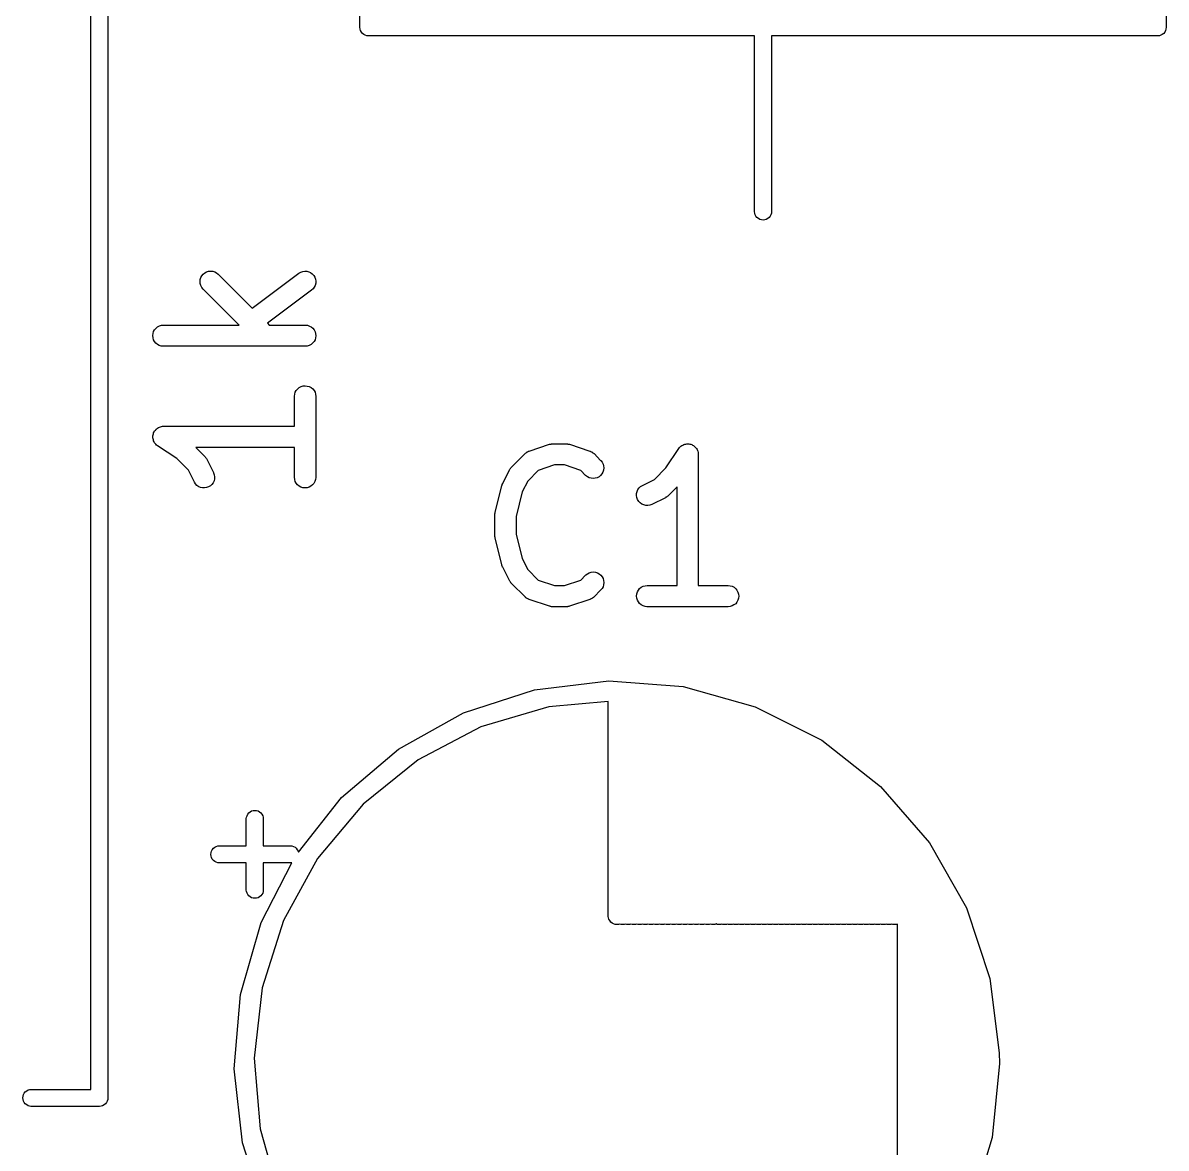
# Model space of a CAD drawing. Extents: x 84.8 to 173.4, y -140 to -47.1.
# Drawn here: x 138.29 to 146.35, y -106.26 to -98.32 of the extents above; entities that cross this region are included whole.
import ezdxf

# ---------------------------------------------------------------- set-up
doc = ezdxf.new("R2010")
doc.units = 0
doc.header["$MEASUREMENT"] = 0
doc.layers.add('BLACK', color=7, linetype='CONTINUOUS')

msp = doc.modelspace()

# ---------------------------------------------------------------- linework, layer by layer
at = {"layer": 'BLACK', "linetype": 'CONTINUOUS'}
for p, q in [((140.665, -98.349), (140.665, -90.2629)), ((146.355, -90.2629), (146.355, -98.3491)), ((138.886, -95.7709), (138.886, -105.905)), ((138.766, -105.848), (138.766, -95.828)), ((140.665, -98.352), (140.665, -98.349)), ((140.666, -98.3638), (140.665, -98.352)), ((146.355, -98.352), (146.354, -98.3638)), ((146.355, -98.3491), (146.355, -98.352)), ((140.669, -98.3751), (140.666, -98.3638)), ((140.675, -98.3855), (140.669, -98.3751)), ((140.682, -98.3946), (140.675, -98.3855)), ((140.692, -98.4021), (140.682, -98.3946)), ((140.702, -98.4077), (140.692, -98.4021)), ((140.713, -98.4111), (140.702, -98.4077)), ((140.722, -98.412), (140.713, -98.4111)), ((140.725, -98.4123), (140.722, -98.412)), ((140.722, -98.412), (140.722, -98.412)), ((140.728, -98.412), (140.725, -98.4123)), ((143.45, -98.412), (140.728, -98.412)), ((143.45, -99.6549), (143.45, -98.412)), ((146.292, -98.412), (143.57, -98.412)), ((143.57, -98.412), (143.57, -99.6549)), ((146.295, -98.4123), (146.292, -98.412)), ((146.298, -98.412), (146.295, -98.4123)), ((146.307, -98.4111), (146.298, -98.412)), ((146.298, -98.412), (146.298, -98.412)), ((146.318, -98.4077), (146.307, -98.4111)), ((146.328, -98.4021), (146.318, -98.4077)), ((146.338, -98.3946), (146.328, -98.4021)), ((146.345, -98.3855), (146.338, -98.3946)), ((146.351, -98.3751), (146.345, -98.3855)), ((146.354, -98.3638), (146.351, -98.3751)), ((143.451, -99.6638), (143.45, -99.6549)), ((143.454, -99.6751), (143.451, -99.6638)), ((143.46, -99.6855), (143.454, -99.6751)), ((143.467, -99.6946), (143.46, -99.6855)), ((143.477, -99.7021), (143.467, -99.6946)), ((143.487, -99.7077), (143.477, -99.7021)), ((143.498, -99.7111), (143.487, -99.7077)), ((143.51, -99.7123), (143.498, -99.7111)), ((143.522, -99.7111), (143.51, -99.7123)), ((143.533, -99.7077), (143.522, -99.7111)), ((143.543, -99.7021), (143.533, -99.7077)), ((143.553, -99.6946), (143.543, -99.7021)), ((143.56, -99.6855), (143.553, -99.6946)), ((143.566, -99.6751), (143.56, -99.6855)), ((143.569, -99.6638), (143.566, -99.6751)), ((143.57, -99.6549), (143.569, -99.6638)), ((139.537, -100.147), (139.538, -100.132)), ((139.538, -100.132), (139.543, -100.118)), ((139.543, -100.118), (139.55, -100.105)), ((139.55, -100.105), (139.559, -100.094)), ((139.559, -100.094), (139.57, -100.085)), ((139.57, -100.085), (139.583, -100.078)), ((139.583, -100.078), (139.597, -100.074)), ((139.597, -100.074), (139.612, -100.073)), ((139.612, -100.073), (139.627, -100.074)), ((139.627, -100.074), (139.641, -100.078)), ((139.641, -100.078), (139.653, -100.085)), ((139.653, -100.085), (139.665, -100.094)), ((139.665, -100.094), (139.904, -100.334)), ((139.904, -100.334), (140.233, -100.088)), ((140.233, -100.088), (140.234, -100.087)), ((140.234, -100.087), (140.247, -100.079)), ((140.247, -100.079), (140.261, -100.075)), ((140.261, -100.075), (140.275, -100.073)), ((140.275, -100.073), (140.29, -100.073)), ((140.29, -100.073), (140.304, -100.077)), ((140.304, -100.077), (140.317, -100.083)), ((140.317, -100.083), (140.329, -100.092)), ((140.329, -100.092), (140.339, -100.103)), ((140.339, -100.103), (140.346, -100.116)), ((140.346, -100.116), (140.351, -100.129)), ((140.351, -100.129), (140.353, -100.144)), ((139.538, -100.161), (139.537, -100.147)), ((139.542, -100.175), (139.538, -100.161)), ((139.549, -100.188), (139.542, -100.175)), ((139.558, -100.2), (139.549, -100.188)), ((139.559, -100.201), (139.558, -100.2)), ((139.812, -100.453), (139.559, -100.201)), ((140.323, -100.208), (140.012, -100.441)), ((140.334, -100.198), (140.323, -100.208)), ((140.343, -100.186), (140.334, -100.198)), ((140.349, -100.173), (140.343, -100.186)), ((140.353, -100.158), (140.349, -100.173)), ((140.353, -100.144), (140.353, -100.158)), ((139.237, -100.466), (139.25, -100.459)), ((139.25, -100.459), (139.264, -100.455)), ((139.264, -100.455), (139.278, -100.453)), ((139.278, -100.453), (139.812, -100.453)), ((140.012, -100.441), (140.024, -100.453)), ((140.024, -100.453), (140.278, -100.453)), ((140.278, -100.453), (140.279, -100.453)), ((140.279, -100.453), (140.294, -100.455)), ((140.294, -100.455), (140.308, -100.46)), ((139.203, -100.528), (139.205, -100.513)), ((139.205, -100.543), (139.203, -100.528)), ((139.205, -100.513), (139.209, -100.499)), ((139.209, -100.499), (139.216, -100.487)), ((139.216, -100.487), (139.226, -100.475)), ((139.226, -100.475), (139.237, -100.466)), ((140.308, -100.46), (140.321, -100.467)), ((140.321, -100.467), (140.332, -100.476)), ((140.332, -100.476), (140.341, -100.487)), ((140.341, -100.487), (140.348, -100.5)), ((140.348, -100.5), (140.352, -100.514)), ((140.352, -100.514), (140.353, -100.529)), ((140.353, -100.529), (140.352, -100.544)), ((139.209, -100.557), (139.205, -100.543)), ((139.216, -100.57), (139.209, -100.557)), ((139.225, -100.581), (139.216, -100.57)), ((139.236, -100.59), (139.225, -100.581)), ((139.249, -100.597), (139.236, -100.59)), ((139.263, -100.602), (139.249, -100.597)), ((139.277, -100.603), (139.263, -100.602)), ((139.278, -100.603), (139.277, -100.603)), ((140.278, -100.603), (139.278, -100.603)), ((140.293, -100.602), (140.278, -100.603)), ((140.307, -100.598), (140.293, -100.602)), ((140.32, -100.591), (140.307, -100.598)), ((140.331, -100.582), (140.32, -100.591)), ((140.341, -100.57), (140.331, -100.582)), ((140.348, -100.558), (140.341, -100.57)), ((140.352, -100.544), (140.348, -100.558)), ((140.203, -100.956), (140.205, -100.941)), ((140.205, -100.941), (140.209, -100.928)), ((140.209, -100.928), (140.216, -100.915)), ((140.216, -100.915), (140.226, -100.903)), ((140.226, -100.903), (140.237, -100.894)), ((140.237, -100.894), (140.25, -100.888)), ((140.25, -100.888), (140.264, -100.883)), ((140.264, -100.883), (140.279, -100.882)), ((140.279, -100.882), (140.293, -100.884)), ((140.293, -100.884), (140.307, -100.888)), ((140.307, -100.888), (140.32, -100.895)), ((140.32, -100.895), (140.332, -100.904)), ((140.332, -100.904), (140.341, -100.916)), ((140.341, -100.916), (140.348, -100.928)), ((140.348, -100.928), (140.352, -100.942)), ((140.352, -100.942), (140.353, -100.957)), ((140.203, -100.957), (140.203, -100.956)), ((140.203, -101.168), (140.203, -100.957)), ((140.353, -100.957), (140.353, -101.528)), ((139.226, -101.189), (139.231, -101.185)), ((139.231, -101.185), (139.237, -101.18)), ((139.237, -101.18), (139.244, -101.177)), ((139.237, -101.18), (139.237, -101.18)), ((139.237, -101.18), (139.237, -101.18)), ((139.244, -101.177), (139.25, -101.173)), ((139.25, -101.173), (139.257, -101.171)), ((139.25, -101.173), (139.25, -101.173)), ((139.25, -101.173), (139.25, -101.173)), ((139.257, -101.171), (139.264, -101.169)), ((139.264, -101.169), (139.271, -101.168)), ((139.264, -101.169), (139.264, -101.169)), ((139.264, -101.169), (139.264, -101.169)), ((139.271, -101.168), (139.278, -101.168)), ((139.278, -101.168), (140.203, -101.168)), ((139.203, -101.242), (139.204, -101.235)), ((139.204, -101.25), (139.203, -101.242)), ((139.203, -101.242), (139.203, -101.242)), ((139.203, -101.242), (139.203, -101.242)), ((139.204, -101.235), (139.205, -101.228)), ((139.205, -101.257), (139.204, -101.25)), ((139.205, -101.228), (139.207, -101.22)), ((139.205, -101.228), (139.205, -101.228)), ((139.205, -101.228), (139.205, -101.228)), ((139.207, -101.264), (139.205, -101.257)), ((139.205, -101.257), (139.205, -101.257)), ((139.205, -101.257), (139.205, -101.257)), ((139.207, -101.22), (139.209, -101.214)), ((139.209, -101.271), (139.207, -101.264)), ((139.209, -101.214), (139.213, -101.207)), ((139.209, -101.214), (139.209, -101.214)), ((139.209, -101.214), (139.209, -101.214)), ((139.213, -101.207), (139.216, -101.201)), ((139.216, -101.201), (139.221, -101.195)), ((139.216, -101.201), (139.216, -101.201)), ((139.216, -101.201), (139.216, -101.201)), ((139.221, -101.195), (139.226, -101.19)), ((139.226, -101.19), (139.226, -101.189)), ((139.226, -101.19), (139.226, -101.19)), ((139.212, -101.277), (139.209, -101.271)), ((139.209, -101.271), (139.209, -101.271)), ((139.209, -101.271), (139.209, -101.271)), ((139.216, -101.284), (139.212, -101.277)), ((139.22, -101.289), (139.216, -101.284)), ((139.216, -101.284), (139.216, -101.284)), ((139.216, -101.284), (139.216, -101.284)), ((139.225, -101.295), (139.22, -101.289)), ((139.23, -101.3), (139.225, -101.295)), ((139.225, -101.295), (139.225, -101.295)), ((139.225, -101.295), (139.225, -101.295)), ((139.236, -101.305), (139.23, -101.3)), ((139.237, -101.305), (139.236, -101.305)), ((139.236, -101.305), (139.236, -101.305)), ((139.236, -101.305), (139.236, -101.305)), ((139.236, -101.305), (139.236, -101.305)), ((139.373, -101.396), (139.237, -101.305)), ((140.203, -101.318), (139.507, -101.318)), ((139.507, -101.318), (139.57, -101.38)), ((140.203, -101.528), (140.203, -101.318)), ((141.85, -101.347), (141.855, -101.344)), ((141.855, -101.344), (141.857, -101.344)), ((141.857, -101.344), (141.859, -101.343)), ((141.859, -101.343), (142.002, -101.295)), ((142.002, -101.295), (142.003, -101.295)), ((142.003, -101.295), (142.007, -101.294)), ((142.007, -101.294), (142.011, -101.293)), ((142.011, -101.293), (142.014, -101.293)), ((142.014, -101.293), (142.017, -101.292)), ((142.017, -101.292), (142.021, -101.292)), ((142.021, -101.292), (142.026, -101.291)), ((142.026, -101.291), (142.121, -101.291)), ((142.121, -101.291), (142.122, -101.291)), ((142.122, -101.291), (142.126, -101.292)), ((142.126, -101.292), (142.13, -101.292)), ((142.13, -101.292), (142.133, -101.293)), ((142.133, -101.293), (142.136, -101.293)), ((142.136, -101.293), (142.14, -101.294)), ((142.14, -101.294), (142.145, -101.295)), ((142.145, -101.295), (142.287, -101.343)), ((142.287, -101.343), (142.288, -101.343)), ((142.288, -101.343), (142.29, -101.344)), ((142.29, -101.344), (142.293, -101.345)), ((142.293, -101.345), (142.297, -101.347)), ((142.824, -101.461), (142.916, -101.325)), ((142.916, -101.324), (142.921, -101.318)), ((142.916, -101.325), (142.916, -101.324)), ((142.916, -101.324), (142.916, -101.324)), ((142.916, -101.324), (142.916, -101.324)), ((142.916, -101.324), (142.916, -101.324)), ((142.921, -101.318), (142.926, -101.313)), ((142.926, -101.313), (142.931, -101.308)), ((142.926, -101.313), (142.926, -101.313)), ((142.926, -101.313), (142.926, -101.313)), ((142.931, -101.308), (142.937, -101.304)), ((142.937, -101.304), (142.944, -101.3)), ((142.937, -101.304), (142.937, -101.304)), ((142.937, -101.304), (142.937, -101.304)), ((142.944, -101.3), (142.95, -101.297)), ((142.95, -101.297), (142.957, -101.295)), ((142.95, -101.297), (142.95, -101.297)), ((142.95, -101.297), (142.95, -101.297)), ((142.957, -101.295), (142.964, -101.293)), ((142.964, -101.293), (142.971, -101.292)), ((142.964, -101.293), (142.964, -101.293)), ((142.964, -101.293), (142.964, -101.293)), ((142.971, -101.292), (142.979, -101.291)), ((142.979, -101.291), (142.979, -101.291)), ((142.979, -101.291), (142.986, -101.292)), ((142.979, -101.291), (142.979, -101.291)), ((142.986, -101.292), (142.993, -101.293)), ((142.993, -101.293), (142.993, -101.293)), ((142.993, -101.293), (142.993, -101.293)), ((142.993, -101.293), (143, -101.295)), ((143, -101.295), (143.007, -101.297)), ((143.007, -101.297), (143.007, -101.297)), ((143.007, -101.297), (143.007, -101.297)), ((143.007, -101.297), (143.013, -101.301)), ((143.013, -101.301), (143.02, -101.304)), ((143.02, -101.304), (143.02, -101.304)), ((143.02, -101.304), (143.02, -101.304)), ((143.02, -101.304), (143.025, -101.309)), ((143.025, -101.309), (143.031, -101.314)), ((143.031, -101.314), (143.031, -101.314)), ((143.031, -101.314), (143.031, -101.314)), ((143.031, -101.314), (143.036, -101.319)), ((143.036, -101.319), (143.04, -101.325)), ((143.04, -101.325), (143.04, -101.325)), ((143.04, -101.325), (143.041, -101.325)), ((143.041, -101.325), (143.044, -101.331)), ((143.044, -101.331), (143.047, -101.338)), ((143.047, -101.338), (143.047, -101.338)), ((143.047, -101.338), (143.047, -101.338)), ((143.047, -101.338), (143.049, -101.344)), ((143.049, -101.344), (143.052, -101.352)), ((139.455, -101.478), (139.373, -101.396)), ((139.57, -101.38), (139.57, -101.381)), ((139.57, -101.381), (139.573, -101.384)), ((139.573, -101.384), (139.576, -101.387)), ((139.576, -101.387), (139.577, -101.39)), ((139.577, -101.39), (139.579, -101.392)), ((139.579, -101.392), (139.581, -101.396)), ((139.581, -101.396), (139.584, -101.4)), ((139.584, -101.4), (139.631, -101.495)), ((141.734, -101.456), (141.83, -101.361)), ((141.83, -101.36), (141.832, -101.359)), ((141.83, -101.361), (141.83, -101.36)), ((141.832, -101.359), (141.834, -101.357)), ((141.834, -101.357), (141.838, -101.354)), ((141.838, -101.354), (141.842, -101.351)), ((141.842, -101.351), (141.844, -101.35)), ((141.844, -101.35), (141.846, -101.349)), ((141.846, -101.349), (141.85, -101.347)), ((142.297, -101.347), (142.302, -101.349)), ((142.302, -101.349), (142.303, -101.351)), ((142.303, -101.351), (142.305, -101.352)), ((142.305, -101.352), (142.309, -101.355)), ((142.309, -101.355), (142.314, -101.358)), ((142.314, -101.358), (142.315, -101.36)), ((142.315, -101.36), (142.317, -101.361)), ((142.317, -101.361), (142.364, -101.409)), ((142.364, -101.409), (142.365, -101.409)), ((142.365, -101.409), (142.374, -101.421)), ((142.374, -101.421), (142.381, -101.434)), ((143.052, -101.352), (143.052, -101.352)), ((143.052, -101.352), (143.052, -101.352)), ((143.052, -101.352), (143.052, -101.359)), ((143.052, -101.359), (143.053, -101.366)), ((143.053, -101.366), (143.053, -102.291)), ((139.497, -101.562), (139.455, -101.478)), ((139.631, -101.495), (139.632, -101.496)), ((139.632, -101.496), (139.637, -101.51)), ((141.673, -101.571), (141.72, -101.476)), ((141.72, -101.476), (141.721, -101.475)), ((141.721, -101.475), (141.723, -101.471)), ((141.723, -101.471), (141.725, -101.468)), ((141.725, -101.468), (141.727, -101.465)), ((141.727, -101.465), (141.729, -101.462)), ((141.729, -101.462), (141.732, -101.459)), ((141.732, -101.459), (141.734, -101.456)), ((141.923, -101.48), (141.849, -101.554)), ((142.038, -101.441), (141.923, -101.48)), ((142.109, -101.441), (142.038, -101.441)), ((142.223, -101.48), (142.109, -101.441)), ((142.258, -101.515), (142.223, -101.48)), ((142.373, -101.504), (142.364, -101.515)), ((142.38, -101.491), (142.373, -101.504)), ((142.385, -101.477), (142.38, -101.491)), ((142.381, -101.434), (142.385, -101.448)), ((142.385, -101.448), (142.386, -101.462)), ((142.386, -101.462), (142.385, -101.477)), ((142.743, -101.543), (142.824, -101.461)), ((139.505, -101.574), (139.497, -101.562)), ((139.515, -101.585), (139.505, -101.574)), ((139.527, -101.594), (139.515, -101.585)), ((139.61, -101.588), (139.597, -101.596)), ((139.62, -101.578), (139.61, -101.588)), ((139.629, -101.566), (139.62, -101.578)), ((139.635, -101.553), (139.629, -101.566)), ((139.638, -101.539), (139.635, -101.553)), ((139.637, -101.51), (139.639, -101.524)), ((139.639, -101.524), (139.638, -101.539)), ((140.205, -101.543), (140.203, -101.528)), ((140.209, -101.557), (140.205, -101.543)), ((140.216, -101.57), (140.209, -101.557)), ((140.225, -101.581), (140.216, -101.57)), ((140.236, -101.591), (140.225, -101.581)), ((140.331, -101.582), (140.319, -101.591)), ((140.34, -101.571), (140.331, -101.582)), ((140.347, -101.558), (140.34, -101.571)), ((140.352, -101.544), (140.347, -101.558)), ((140.353, -101.53), (140.352, -101.544)), ((140.353, -101.528), (140.353, -101.53)), ((141.62, -101.777), (141.667, -101.586)), ((141.667, -101.586), (141.667, -101.585)), ((141.667, -101.585), (141.668, -101.585)), ((141.668, -101.585), (141.67, -101.578)), ((141.668, -101.585), (141.668, -101.585)), ((141.67, -101.578), (141.673, -101.572)), ((141.673, -101.572), (141.673, -101.571)), ((141.673, -101.571), (141.673, -101.571)), ((141.849, -101.554), (141.811, -101.631)), ((142.27, -101.524), (142.258, -101.515)), ((142.283, -101.531), (142.27, -101.524)), ((142.297, -101.535), (142.283, -101.531)), ((142.311, -101.537), (142.297, -101.535)), ((142.326, -101.535), (142.311, -101.537)), ((142.34, -101.531), (142.326, -101.535)), ((142.353, -101.524), (142.34, -101.531)), ((142.364, -101.515), (142.353, -101.524)), ((142.646, -101.593), (142.659, -101.585)), ((142.659, -101.585), (142.743, -101.543)), ((139.54, -101.6), (139.527, -101.594)), ((139.554, -101.603), (139.54, -101.6)), ((139.569, -101.603), (139.554, -101.603)), ((139.583, -101.601), (139.569, -101.603)), ((139.597, -101.596), (139.583, -101.601)), ((140.249, -101.598), (140.236, -101.591)), ((140.263, -101.602), (140.249, -101.598)), ((140.278, -101.603), (140.263, -101.602)), ((140.292, -101.602), (140.278, -101.603)), ((140.306, -101.598), (140.292, -101.602)), ((140.319, -101.591), (140.306, -101.598)), ((141.811, -101.631), (141.767, -101.804)), ((142.617, -101.657), (142.618, -101.642)), ((142.62, -101.671), (142.617, -101.657)), ((142.618, -101.642), (142.621, -101.628)), ((142.621, -101.628), (142.627, -101.615)), ((142.627, -101.615), (142.636, -101.603)), ((142.636, -101.603), (142.646, -101.593)), ((142.825, -101.669), (142.821, -101.672)), ((142.828, -101.667), (142.825, -101.669)), ((142.831, -101.665), (142.828, -101.667)), ((142.833, -101.664), (142.831, -101.665)), ((142.837, -101.661), (142.833, -101.664)), ((142.84, -101.658), (142.837, -101.661)), ((142.841, -101.658), (142.84, -101.658)), ((142.903, -101.595), (142.841, -101.658)), ((142.903, -102.291), (142.903, -101.595)), ((142.625, -101.685), (142.62, -101.671)), ((142.633, -101.698), (142.625, -101.685)), ((142.643, -101.708), (142.633, -101.698)), ((142.655, -101.717), (142.643, -101.708)), ((142.668, -101.723), (142.655, -101.717)), ((142.682, -101.726), (142.668, -101.723)), ((142.697, -101.727), (142.682, -101.726)), ((142.711, -101.725), (142.697, -101.727)), ((142.725, -101.72), (142.711, -101.725)), ((142.726, -101.719), (142.725, -101.72)), ((142.821, -101.672), (142.726, -101.719)), ((141.617, -101.791), (141.618, -101.785)), ((141.617, -101.793), (141.617, -101.791)), ((141.617, -101.794), (141.617, -101.793)), ((141.617, -101.795), (141.617, -101.794)), ((141.617, -101.938), (141.617, -101.795)), ((141.618, -101.785), (141.619, -101.779)), ((141.619, -101.778), (141.62, -101.777)), ((141.619, -101.779), (141.619, -101.778)), ((141.767, -101.804), (141.767, -101.929)), ((141.617, -101.939), (141.617, -101.938)), ((141.617, -101.94), (141.617, -101.939)), ((141.618, -101.946), (141.617, -101.94)), ((141.619, -101.952), (141.618, -101.946)), ((141.619, -101.954), (141.619, -101.952)), ((141.619, -101.955), (141.619, -101.954)), ((141.62, -101.956), (141.619, -101.955)), ((141.667, -102.146), (141.62, -101.956)), ((141.767, -101.929), (141.811, -102.102)), ((141.667, -102.147), (141.667, -102.146)), ((141.67, -102.154), (141.667, -102.147)), ((141.667, -102.147), (141.667, -102.147)), ((141.811, -102.102), (141.849, -102.179)), ((141.672, -102.16), (141.67, -102.154)), ((141.672, -102.161), (141.672, -102.16)), ((141.673, -102.162), (141.672, -102.161)), ((141.672, -102.161), (141.672, -102.161)), ((141.72, -102.257), (141.673, -102.162)), ((141.849, -102.179), (141.923, -102.253)), ((142.223, -102.253), (142.258, -102.218)), ((142.258, -102.218), (142.259, -102.217)), ((142.259, -102.217), (142.27, -102.208)), ((142.27, -102.208), (142.283, -102.202)), ((142.283, -102.202), (142.298, -102.197)), ((142.298, -102.197), (142.312, -102.196)), ((142.312, -102.196), (142.327, -102.198)), ((142.327, -102.198), (142.341, -102.202)), ((142.341, -102.202), (142.353, -102.209)), ((142.353, -102.209), (142.365, -102.218)), ((142.365, -102.218), (142.374, -102.23)), ((142.374, -102.23), (142.381, -102.243)), ((141.723, -102.261), (141.72, -102.257)), ((141.725, -102.264), (141.723, -102.261)), ((141.727, -102.267), (141.725, -102.264)), ((141.728, -102.269), (141.727, -102.267)), ((141.731, -102.273), (141.728, -102.269)), ((141.734, -102.276), (141.731, -102.273)), ((141.734, -102.277), (141.734, -102.276)), ((141.83, -102.372), (141.734, -102.277)), ((141.923, -102.253), (142.038, -102.291)), ((142.038, -102.291), (142.109, -102.291)), ((142.109, -102.291), (142.223, -102.253)), ((142.374, -102.313), (142.364, -102.324)), ((142.381, -102.3), (142.374, -102.313)), ((142.381, -102.243), (142.385, -102.257)), ((142.385, -102.286), (142.381, -102.3)), ((142.385, -102.257), (142.386, -102.271)), ((142.386, -102.271), (142.385, -102.286)), ((142.63, -102.324), (142.639, -102.313)), ((142.639, -102.313), (142.651, -102.304)), ((142.651, -102.304), (142.664, -102.297)), ((142.664, -102.297), (142.678, -102.293)), ((142.678, -102.293), (142.692, -102.291)), ((142.692, -102.291), (142.903, -102.291)), ((143.053, -102.291), (143.264, -102.291)), ((143.264, -102.291), (143.265, -102.291)), ((143.265, -102.291), (143.279, -102.293)), ((143.279, -102.293), (143.293, -102.297)), ((143.293, -102.297), (143.306, -102.304)), ((143.306, -102.304), (143.317, -102.314)), ((143.317, -102.314), (143.326, -102.325)), ((141.831, -102.373), (141.83, -102.372)), ((141.833, -102.375), (141.831, -102.373)), ((141.837, -102.378), (141.833, -102.375)), ((141.841, -102.381), (141.837, -102.378)), ((141.843, -102.382), (141.841, -102.381)), ((141.845, -102.383), (141.843, -102.382)), ((141.849, -102.386), (141.845, -102.383)), ((141.854, -102.388), (141.849, -102.386)), ((141.856, -102.389), (141.854, -102.388)), ((141.858, -102.39), (141.856, -102.389)), ((141.859, -102.39), (141.858, -102.39)), ((142.002, -102.438), (141.859, -102.39)), ((142.287, -102.39), (142.145, -102.438)), ((142.289, -102.389), (142.287, -102.39)), ((142.292, -102.388), (142.289, -102.389)), ((142.296, -102.386), (142.292, -102.388)), ((142.301, -102.384), (142.296, -102.386)), ((142.303, -102.383), (142.301, -102.384)), ((142.305, -102.382), (142.303, -102.383)), ((142.309, -102.378), (142.305, -102.382)), ((142.313, -102.376), (142.309, -102.378)), ((142.314, -102.374), (142.313, -102.376)), ((142.316, -102.373), (142.314, -102.374)), ((142.317, -102.372), (142.316, -102.373)), ((142.364, -102.324), (142.317, -102.372)), ((142.617, -102.366), (142.619, -102.351)), ((142.619, -102.38), (142.617, -102.366)), ((142.619, -102.351), (142.623, -102.337)), ((142.623, -102.394), (142.619, -102.38)), ((142.623, -102.337), (142.63, -102.324)), ((142.63, -102.407), (142.623, -102.394)), ((143.326, -102.325), (143.333, -102.338)), ((143.333, -102.395), (143.326, -102.408)), ((143.333, -102.338), (143.337, -102.352)), ((143.337, -102.381), (143.333, -102.395)), ((143.337, -102.352), (143.339, -102.367)), ((143.339, -102.367), (143.337, -102.381)), ((142.006, -102.438), (142.002, -102.438)), ((142.01, -102.44), (142.006, -102.438)), ((142.013, -102.44), (142.01, -102.44)), ((142.016, -102.441), (142.013, -102.44)), ((142.02, -102.441), (142.016, -102.441)), ((142.025, -102.441), (142.02, -102.441)), ((142.026, -102.441), (142.025, -102.441)), ((142.121, -102.441), (142.026, -102.441)), ((142.125, -102.441), (142.121, -102.441)), ((142.129, -102.441), (142.125, -102.441)), ((142.132, -102.44), (142.129, -102.441)), ((142.135, -102.44), (142.132, -102.44)), ((142.139, -102.439), (142.135, -102.44)), ((142.144, -102.438), (142.139, -102.439)), ((142.145, -102.438), (142.144, -102.438)), ((142.639, -102.419), (142.63, -102.407)), ((142.65, -102.428), (142.639, -102.419)), ((142.663, -102.435), (142.65, -102.428)), ((142.677, -102.44), (142.663, -102.435)), ((142.691, -102.441), (142.677, -102.44)), ((142.692, -102.441), (142.691, -102.441)), ((143.264, -102.441), (142.692, -102.441)), ((143.278, -102.44), (143.264, -102.441)), ((143.292, -102.436), (143.278, -102.44)), ((143.305, -102.429), (143.292, -102.436)), ((143.317, -102.42), (143.305, -102.429)), ((143.326, -102.408), (143.317, -102.42)), ((141.397, -103.19), (141.898, -103.027)), ((141.898, -103.027), (142.421, -102.965)), ((142.421, -102.965), (142.947, -103.005)), ((142.947, -103.005), (143.454, -103.147)), ((142.418, -103.111), (141.998, -103.149)), ((142.418, -104.627), (142.418, -103.111)), ((140.937, -103.447), (141.397, -103.19)), ((141.998, -103.149), (141.519, -103.29)), ((143.454, -103.147), (143.925, -103.384)), ((141.519, -103.29), (141.076, -103.522)), ((143.925, -103.384), (144.34, -103.709)), ((140.536, -103.788), (140.937, -103.447)), ((141.076, -103.522), (140.687, -103.835)), ((144.34, -103.709), (144.684, -104.108)), ((140.231, -104.173), (140.536, -103.788)), ((140.687, -103.835), (140.366, -104.218)), ((139.863, -103.936), (139.864, -103.927)), ((139.864, -103.927), (139.868, -103.916)), ((139.868, -103.916), (139.873, -103.906)), ((139.873, -103.906), (139.881, -103.896)), ((139.881, -103.896), (139.89, -103.889)), ((139.89, -103.889), (139.9, -103.883)), ((139.9, -103.883), (139.911, -103.88)), ((139.911, -103.88), (139.923, -103.879)), ((139.923, -103.879), (139.935, -103.88)), ((139.935, -103.88), (139.946, -103.883)), ((139.946, -103.883), (139.957, -103.889)), ((139.957, -103.889), (139.966, -103.896)), ((139.966, -103.896), (139.973, -103.906)), ((139.973, -103.906), (139.979, -103.916)), ((139.979, -103.916), (139.982, -103.927)), ((139.982, -103.927), (139.983, -103.936)), ((139.863, -104.129), (139.863, -103.936)), ((139.983, -103.936), (139.983, -104.129)), ((139.614, -104.177), (139.618, -104.166)), ((139.618, -104.166), (139.623, -104.156)), ((139.623, -104.156), (139.631, -104.146)), ((139.631, -104.146), (139.64, -104.139)), ((139.64, -104.139), (139.65, -104.133)), ((139.65, -104.133), (139.661, -104.13)), ((139.661, -104.13), (139.67, -104.129)), ((139.67, -104.129), (139.863, -104.129)), ((139.983, -104.129), (140.176, -104.129)), ((140.176, -104.129), (140.185, -104.13)), ((140.185, -104.13), (140.196, -104.133)), ((140.196, -104.133), (140.207, -104.139)), ((140.207, -104.139), (140.216, -104.146)), ((140.216, -104.146), (140.223, -104.156)), ((140.223, -104.156), (140.229, -104.166)), ((140.229, -104.166), (140.231, -104.173)), ((144.684, -104.108), (144.945, -104.566)), ((139.613, -104.189), (139.614, -104.177)), ((139.614, -104.201), (139.613, -104.189)), ((139.618, -104.212), (139.614, -104.201)), ((139.623, -104.222), (139.618, -104.212)), ((139.631, -104.232), (139.623, -104.222)), ((139.64, -104.239), (139.631, -104.232)), ((139.65, -104.245), (139.64, -104.239)), ((139.661, -104.248), (139.65, -104.245)), ((139.67, -104.249), (139.661, -104.248)), ((139.863, -104.249), (139.67, -104.249)), ((139.863, -104.442), (139.863, -104.249)), ((139.968, -104.67), (140.184, -104.248)), ((140.176, -104.249), (139.983, -104.249)), ((139.983, -104.249), (139.983, -104.442)), ((140.366, -104.218), (140.125, -104.656)), ((140.184, -104.248), (140.176, -104.249)), ((139.864, -104.451), (139.863, -104.442)), ((139.868, -104.462), (139.864, -104.451)), ((139.873, -104.472), (139.868, -104.462)), ((139.881, -104.482), (139.873, -104.472)), ((139.89, -104.489), (139.881, -104.482)), ((139.9, -104.495), (139.89, -104.489)), ((139.957, -104.489), (139.946, -104.495)), ((139.966, -104.482), (139.957, -104.489)), ((139.973, -104.472), (139.966, -104.482)), ((139.979, -104.462), (139.973, -104.472)), ((139.982, -104.451), (139.979, -104.462)), ((139.983, -104.442), (139.982, -104.451)), ((139.911, -104.498), (139.9, -104.495)), ((139.923, -104.499), (139.911, -104.498)), ((139.935, -104.498), (139.923, -104.499)), ((139.946, -104.495), (139.935, -104.498)), ((144.945, -104.566), (145.111, -105.066)), ((142.419, -104.636), (142.418, -104.627)), ((142.422, -104.647), (142.419, -104.636)), ((142.428, -104.657), (142.422, -104.647)), ((139.822, -105.177), (139.968, -104.67)), ((140.125, -104.656), (139.974, -105.132)), ((142.435, -104.667), (142.428, -104.657)), ((142.445, -104.674), (142.435, -104.667)), ((142.455, -104.68), (142.445, -104.674)), ((142.466, -104.683), (142.455, -104.68)), ((142.478, -104.684), (142.466, -104.683)), ((142.49, -104.683), (142.478, -104.684)), ((142.498, -104.681), (142.49, -104.683)), ((142.506, -104.683), (142.498, -104.681)), ((142.518, -104.684), (142.506, -104.683)), ((142.53, -104.683), (142.518, -104.684)), ((142.538, -104.681), (142.53, -104.683)), ((142.546, -104.683), (142.538, -104.681)), ((142.558, -104.684), (142.546, -104.683)), ((142.57, -104.683), (142.558, -104.684)), ((142.578, -104.681), (142.57, -104.683)), ((142.586, -104.683), (142.578, -104.681)), ((142.598, -104.684), (142.586, -104.683)), ((142.61, -104.683), (142.598, -104.684)), ((142.618, -104.681), (142.61, -104.683)), ((142.626, -104.683), (142.618, -104.681)), ((142.638, -104.684), (142.626, -104.683)), ((142.65, -104.683), (142.638, -104.684)), ((142.658, -104.681), (142.65, -104.683)), ((142.666, -104.683), (142.658, -104.681)), ((142.678, -104.684), (142.666, -104.683)), ((142.69, -104.683), (142.678, -104.684)), ((142.698, -104.681), (142.69, -104.683)), ((142.706, -104.683), (142.698, -104.681)), ((142.718, -104.684), (142.706, -104.683)), ((142.73, -104.683), (142.718, -104.684)), ((142.738, -104.681), (142.73, -104.683)), ((142.746, -104.683), (142.738, -104.681)), ((142.758, -104.684), (142.746, -104.683)), ((142.77, -104.683), (142.758, -104.684)), ((142.778, -104.681), (142.77, -104.683)), ((142.786, -104.683), (142.778, -104.681)), ((142.798, -104.684), (142.786, -104.683)), ((142.81, -104.683), (142.798, -104.684)), ((142.818, -104.681), (142.81, -104.683)), ((142.826, -104.683), (142.818, -104.681)), ((142.838, -104.684), (142.826, -104.683)), ((142.85, -104.683), (142.838, -104.684)), ((142.858, -104.681), (142.85, -104.683)), ((142.866, -104.683), (142.858, -104.681)), ((142.878, -104.684), (142.866, -104.683)), ((142.89, -104.683), (142.878, -104.684)), ((142.898, -104.681), (142.89, -104.683)), ((142.906, -104.683), (142.898, -104.681)), ((142.918, -104.684), (142.906, -104.683)), ((142.93, -104.683), (142.918, -104.684)), ((142.938, -104.681), (142.93, -104.683)), ((142.946, -104.683), (142.938, -104.681)), ((142.958, -104.684), (142.946, -104.683)), ((142.97, -104.683), (142.958, -104.684)), ((142.978, -104.681), (142.97, -104.683)), ((142.986, -104.683), (142.978, -104.681)), ((142.998, -104.684), (142.986, -104.683)), ((143.01, -104.683), (142.998, -104.684)), ((143.018, -104.681), (143.01, -104.683)), ((143.026, -104.683), (143.018, -104.681)), ((143.038, -104.684), (143.026, -104.683)), ((143.05, -104.683), (143.038, -104.684)), ((143.058, -104.681), (143.05, -104.683)), ((143.066, -104.683), (143.058, -104.681)), ((143.078, -104.684), (143.066, -104.683)), ((143.09, -104.683), (143.078, -104.684)), ((143.098, -104.681), (143.09, -104.683)), ((143.106, -104.683), (143.098, -104.681)), ((143.118, -104.684), (143.106, -104.683)), ((143.13, -104.683), (143.118, -104.684)), ((143.138, -104.681), (143.13, -104.683)), ((143.146, -104.683), (143.138, -104.681)), ((143.158, -104.684), (143.146, -104.683)), ((143.17, -104.683), (143.158, -104.684)), ((143.179, -104.68), (143.17, -104.683)), ((143.187, -104.683), (143.179, -104.68)), ((143.199, -104.684), (143.187, -104.683)), ((143.211, -104.683), (143.199, -104.684)), ((143.219, -104.681), (143.211, -104.683)), ((143.227, -104.683), (143.219, -104.681)), ((143.239, -104.684), (143.227, -104.683)), ((143.251, -104.683), (143.239, -104.684)), ((143.259, -104.681), (143.251, -104.683)), ((143.267, -104.683), (143.259, -104.681)), ((143.279, -104.684), (143.267, -104.683)), ((143.291, -104.683), (143.279, -104.684)), ((143.299, -104.681), (143.291, -104.683)), ((143.307, -104.683), (143.299, -104.681)), ((143.319, -104.684), (143.307, -104.683)), ((143.331, -104.683), (143.319, -104.684)), ((143.339, -104.681), (143.331, -104.683)), ((143.347, -104.683), (143.339, -104.681)), ((143.359, -104.684), (143.347, -104.683)), ((143.371, -104.683), (143.359, -104.684)), ((143.379, -104.681), (143.371, -104.683)), ((143.387, -104.683), (143.379, -104.681)), ((143.399, -104.684), (143.387, -104.683)), ((143.411, -104.683), (143.399, -104.684)), ((143.419, -104.681), (143.411, -104.683)), ((143.427, -104.683), (143.419, -104.681)), ((143.439, -104.684), (143.427, -104.683)), ((143.451, -104.683), (143.439, -104.684)), ((143.459, -104.681), (143.451, -104.683)), ((143.467, -104.683), (143.459, -104.681)), ((143.479, -104.684), (143.467, -104.683)), ((143.491, -104.683), (143.479, -104.684)), ((143.499, -104.681), (143.491, -104.683)), ((143.507, -104.683), (143.499, -104.681)), ((143.519, -104.684), (143.507, -104.683)), ((143.531, -104.683), (143.519, -104.684)), ((143.539, -104.681), (143.531, -104.683)), ((143.547, -104.683), (143.539, -104.681)), ((143.559, -104.684), (143.547, -104.683)), ((143.571, -104.683), (143.559, -104.684)), ((143.579, -104.681), (143.571, -104.683)), ((143.587, -104.683), (143.579, -104.681)), ((143.599, -104.684), (143.587, -104.683)), ((143.611, -104.683), (143.599, -104.684)), ((143.619, -104.681), (143.611, -104.683)), ((143.627, -104.683), (143.619, -104.681)), ((143.639, -104.684), (143.627, -104.683)), ((143.651, -104.683), (143.639, -104.684)), ((143.659, -104.681), (143.651, -104.683)), ((143.667, -104.683), (143.659, -104.681)), ((143.679, -104.684), (143.667, -104.683)), ((143.691, -104.683), (143.679, -104.684)), ((143.699, -104.681), (143.691, -104.683)), ((143.707, -104.683), (143.699, -104.681)), ((143.719, -104.684), (143.707, -104.683)), ((143.731, -104.683), (143.719, -104.684)), ((143.739, -104.681), (143.731, -104.683)), ((143.747, -104.683), (143.739, -104.681)), ((143.759, -104.684), (143.747, -104.683)), ((143.771, -104.683), (143.759, -104.684)), ((143.779, -104.681), (143.771, -104.683)), ((143.787, -104.683), (143.779, -104.681)), ((143.799, -104.684), (143.787, -104.683)), ((143.811, -104.683), (143.799, -104.684)), ((143.819, -104.681), (143.811, -104.683)), ((143.827, -104.683), (143.819, -104.681)), ((143.839, -104.684), (143.827, -104.683)), ((143.851, -104.683), (143.839, -104.684)), ((143.859, -104.681), (143.851, -104.683)), ((143.867, -104.683), (143.859, -104.681)), ((143.879, -104.684), (143.867, -104.683)), ((143.891, -104.683), (143.879, -104.684)), ((143.899, -104.681), (143.891, -104.683)), ((143.907, -104.683), (143.899, -104.681)), ((143.919, -104.684), (143.907, -104.683)), ((143.931, -104.683), (143.919, -104.684)), ((143.939, -104.681), (143.931, -104.683)), ((143.947, -104.683), (143.939, -104.681)), ((143.959, -104.684), (143.947, -104.683)), ((143.971, -104.683), (143.959, -104.684)), ((143.979, -104.681), (143.971, -104.683)), ((143.987, -104.683), (143.979, -104.681)), ((143.999, -104.684), (143.987, -104.683)), ((144.011, -104.683), (143.999, -104.684)), ((144.019, -104.681), (144.011, -104.683)), ((144.027, -104.683), (144.019, -104.681)), ((144.039, -104.684), (144.027, -104.683)), ((144.051, -104.683), (144.039, -104.684)), ((144.059, -104.681), (144.051, -104.683)), ((144.067, -104.683), (144.059, -104.681)), ((144.079, -104.684), (144.067, -104.683)), ((144.091, -104.683), (144.079, -104.684)), ((144.099, -104.681), (144.091, -104.683)), ((144.107, -104.683), (144.099, -104.681)), ((144.119, -104.684), (144.107, -104.683)), ((144.131, -104.683), (144.119, -104.684)), ((144.139, -104.681), (144.131, -104.683)), ((144.147, -104.683), (144.139, -104.681)), ((144.159, -104.684), (144.147, -104.683)), ((144.171, -104.683), (144.159, -104.684)), ((144.179, -104.681), (144.171, -104.683)), ((144.187, -104.683), (144.179, -104.681)), ((144.199, -104.684), (144.187, -104.683)), ((144.211, -104.683), (144.199, -104.684)), ((144.219, -104.681), (144.211, -104.683)), ((144.227, -104.683), (144.219, -104.681)), ((144.239, -104.684), (144.227, -104.683)), ((144.251, -104.683), (144.239, -104.684)), ((144.259, -104.681), (144.251, -104.683)), ((144.267, -104.683), (144.259, -104.681)), ((144.279, -104.684), (144.267, -104.683)), ((144.291, -104.683), (144.279, -104.684)), ((144.299, -104.681), (144.291, -104.683)), ((144.307, -104.683), (144.299, -104.681)), ((144.319, -104.684), (144.307, -104.683)), ((144.331, -104.683), (144.319, -104.684)), ((144.339, -104.681), (144.331, -104.683)), ((144.347, -104.683), (144.339, -104.681)), ((144.359, -104.684), (144.347, -104.683)), ((144.371, -104.683), (144.359, -104.684)), ((144.379, -104.681), (144.371, -104.683)), ((144.387, -104.683), (144.379, -104.681)), ((144.399, -104.684), (144.387, -104.683)), ((144.411, -104.683), (144.399, -104.684)), ((144.419, -104.681), (144.411, -104.683)), ((144.427, -104.683), (144.419, -104.681)), ((144.439, -104.684), (144.427, -104.683)), ((144.451, -104.683), (144.439, -104.684)), ((144.459, -104.681), (144.451, -104.683)), ((144.459, -106.647), (144.459, -104.681)), ((139.974, -105.132), (139.918, -105.628)), ((145.111, -105.066), (145.177, -105.589)), ((139.778, -105.702), (139.822, -105.177)), ((145.177, -105.589), (145.178, -105.664)), ((139.837, -106.225), (139.778, -105.702)), ((139.918, -105.628), (139.96, -106.126)), ((145.178, -105.664), (145.127, -106.188)), ((138.296, -105.875), (138.303, -105.865)), ((138.303, -105.865), (138.313, -105.858)), ((138.313, -105.858), (138.323, -105.852)), ((138.323, -105.852), (138.334, -105.849)), ((138.334, -105.849), (138.343, -105.848)), ((138.343, -105.848), (138.766, -105.848)), ((138.286, -105.908), (138.287, -105.896)), ((138.287, -105.92), (138.286, -105.908)), ((138.287, -105.896), (138.29, -105.885)), ((138.29, -105.931), (138.287, -105.92)), ((138.29, -105.885), (138.296, -105.875)), ((138.296, -105.941), (138.29, -105.931)), ((138.303, -105.951), (138.296, -105.941)), ((138.876, -105.941), (138.869, -105.951)), ((138.882, -105.931), (138.876, -105.941)), ((138.885, -105.92), (138.882, -105.931)), ((138.886, -105.911), (138.885, -105.92)), ((138.886, -105.905), (138.886, -105.908)), ((138.886, -105.908), (138.886, -105.911)), ((138.313, -105.958), (138.303, -105.951)), ((138.323, -105.964), (138.313, -105.958)), ((138.334, -105.967), (138.323, -105.964)), ((138.343, -105.968), (138.334, -105.967)), ((138.823, -105.968), (138.343, -105.968)), ((138.826, -105.968), (138.823, -105.968)), ((138.838, -105.967), (138.826, -105.968)), ((138.849, -105.964), (138.838, -105.967)), ((138.859, -105.958), (138.849, -105.964)), ((138.869, -105.951), (138.859, -105.958)), ((139.96, -106.126), (140.098, -106.606)), ((145.127, -106.188), (144.974, -106.693)), ((139.996, -106.728), (139.837, -106.225))]:
    msp.add_line(p, q, dxfattribs=at)

doc.saveas('drawing.dxf')
